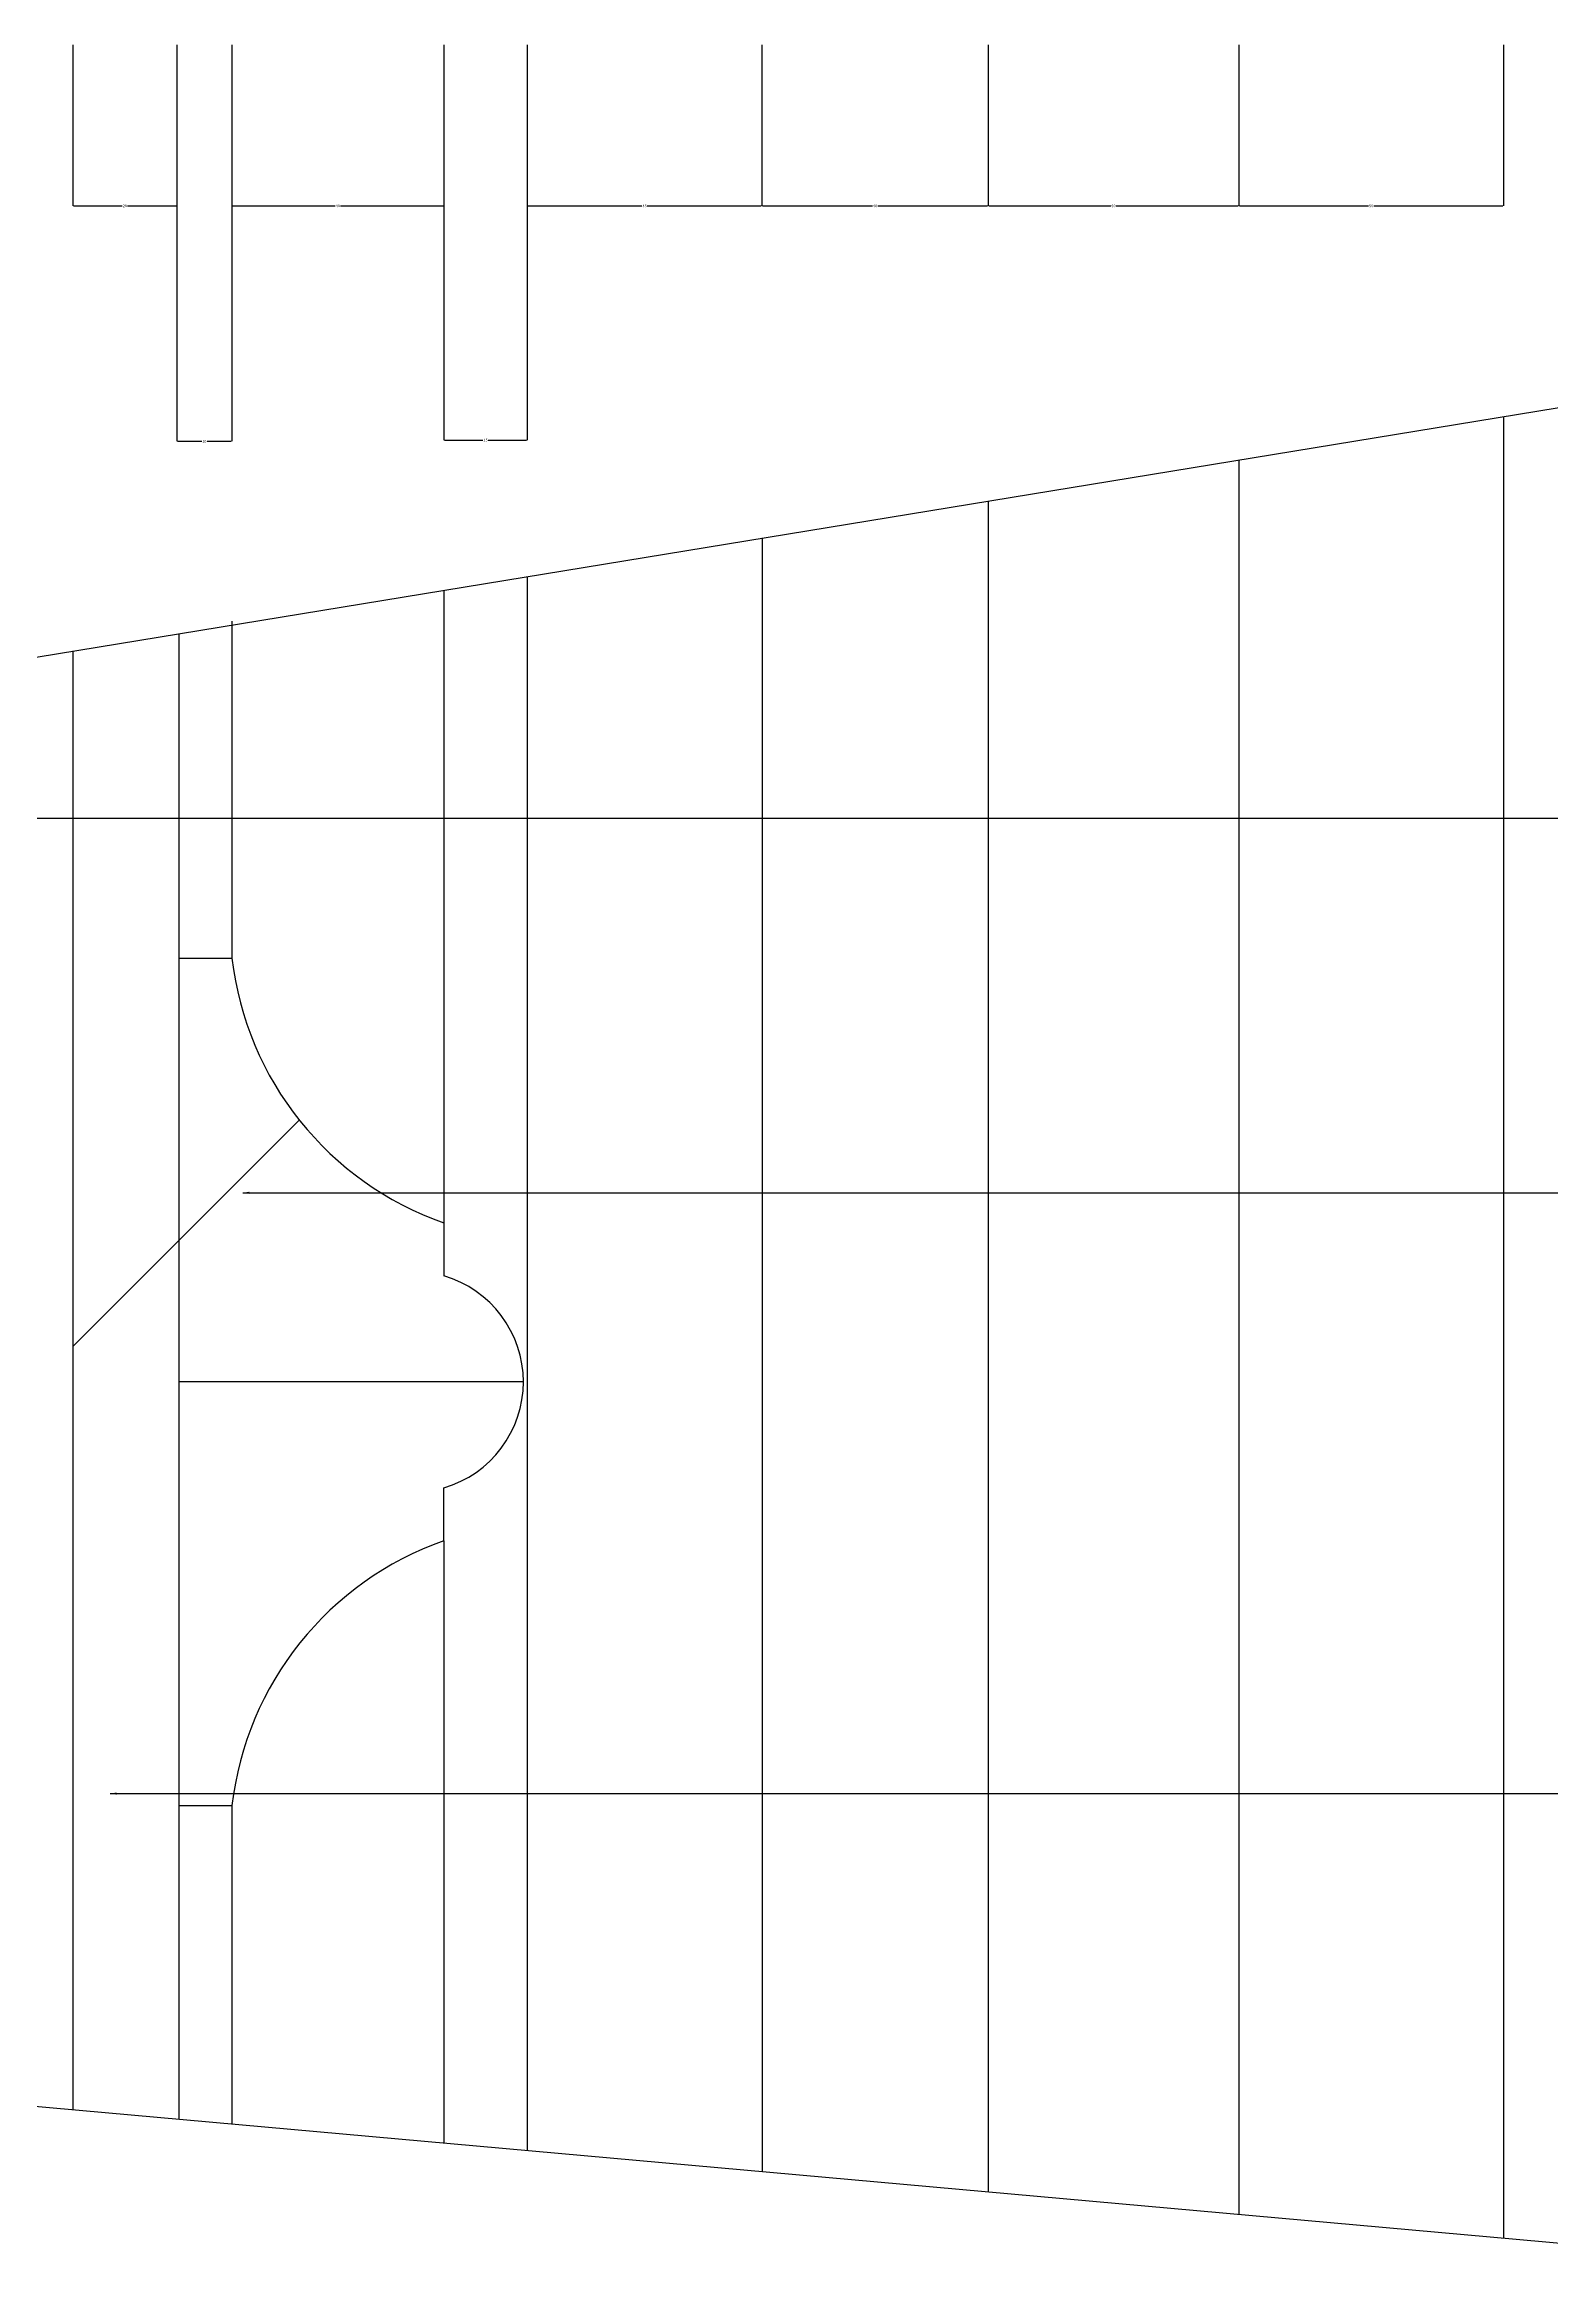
# Model space of a CAD drawing. Header units: metres. Extents: x 53 to 5323, y 88 to 7028.
# Drawn here: x 4044 to 4612, y 4600 to 5444 of the extents above; entities that cross this region are included whole.
import ezdxf

# ---------------------------------------------------------------- set-up
doc = ezdxf.new("R2010")
doc.units = ezdxf.units.M
for name, color, linetype in [('4', 4, 'Continuous'), ('7', 7, 'Continuous'), ('BH', 3, 'Continuous'), ('DIM', 3, 'Continuous')]:
    doc.layers.add(name, color=color, linetype=linetype)
doc.dimstyles.get("Standard").update_dxf_attribs({"dimtxt": 2.5, "dimasz": 2.5, "dimexe": 1.25, "dimexo": 0.625, "dimtad": 1, "dimcen": 2.5, "dimazin": 3, "dimtfac": 1, "dimtmove": 0, "dimatfit": 3})

# ---------------------------------------------------------------- blocks, each defined once
blk = doc.blocks.new('*D1')
for p, q in [((4494.48, 5444.11), (4494.48, 5383.24)), ((4594.48, 5444.11), (4594.48, 5383.24)), ((4494.73, 5383.24), (4543.48, 5383.24)), ((4545.48, 5383.24), (4594.23, 5383.24))]:
    blk.add_line(p, q)
at = {"layer": 'Defpoints'}
for p in [(4494.48, 5444.11), (4594.48, 5444.11), (4494.48, 5383.24)]:
    blk.add_point(p, dxfattribs=at)
at = {"layer": 'DIM', "insert": (4544.48, 5383.24), "char_height": 1, "attachment_point": 5}
blk.add_mtext('50', dxfattribs=at)
blk = doc.blocks.new('*D3')
for p, q in [((4399.97, 5444.11), (4399.97, 5383.24)), ((4494.48, 5444.11), (4494.48, 5383.24)), ((4400.22, 5383.24), (4446.225, 5383.24)), ((4448.225, 5383.24), (4494.23, 5383.24))]:
    blk.add_line(p, q)
at = {"layer": 'Defpoints'}
for p in [(4399.97, 5444.11), (4494.48, 5444.11), (4399.97, 5383.24)]:
    blk.add_point(p, dxfattribs=at)
at = {"layer": 'DIM', "insert": (4447.225, 5383.24), "char_height": 1, "attachment_point": 5}
blk.add_mtext('50', dxfattribs=at)
blk = doc.blocks.new('*D83')
for p, q in [((4194.48, 5444.11), (4194.48, 5294.81)), ((4225.97, 5444.11), (4225.97, 5294.81)), ((4194.73, 5294.81), (4209.225, 5294.81)), ((4211.225, 5294.81), (4225.72, 5294.81))]:
    blk.add_line(p, q)
at = {"layer": 'Defpoints'}
for p in [(4194.48, 5444.11), (4225.97, 5444.11), (4194.48, 5294.81)]:
    blk.add_point(p, dxfattribs=at)
at = {"layer": 'DIM', "insert": (4210.225, 5294.81), "char_height": 1, "attachment_point": 5}
blk.add_mtext('15', dxfattribs=at)
blk = doc.blocks.new('*D84')
for p, q in [((4225.97, 5444.11), (4225.97, 5383.24)), ((4314.48, 5444.11), (4314.48, 5383.24)), ((4226.22, 5383.24), (4269.225, 5383.24)), ((4271.225, 5383.24), (4314.23, 5383.24))]:
    blk.add_line(p, q)
at = {"layer": 'Defpoints'}
for p in [(4225.97, 5444.11), (4314.48, 5444.11), (4225.97, 5383.24)]:
    blk.add_point(p, dxfattribs=at)
at = {"layer": 'DIM', "insert": (4270.225, 5383.24), "char_height": 1, "attachment_point": 5}
blk.add_mtext('45', dxfattribs=at)
blk = doc.blocks.new('*D85')
for p, q in [((4093.7, 5444.11), (4093.7, 5294.33)), ((4114.48, 5444.11), (4114.48, 5294.33)), ((4093.95, 5294.33), (4103.09, 5294.33)), ((4105.09, 5294.33), (4114.23, 5294.33))]:
    blk.add_line(p, q)
at = {"layer": 'Defpoints'}
for p in [(4093.7, 5444.11), (4114.48, 5444.11), (4093.7, 5294.33)]:
    blk.add_point(p, dxfattribs=at)
at = {"layer": 'DIM', "insert": (4104.09, 5294.33), "char_height": 1, "attachment_point": 5}
blk.add_mtext('10', dxfattribs=at)
blk = doc.blocks.new('*D86')
for p, q in [((4114.48, 5444.11), (4114.48, 5383.24)), ((4194.48, 5444.11), (4194.48, 5383.24)), ((4114.73, 5383.24), (4153.48, 5383.24)), ((4155.48, 5383.24), (4194.23, 5383.24))]:
    blk.add_line(p, q)
at = {"layer": 'Defpoints'}
for p in [(4114.48, 5444.11), (4194.48, 5444.11), (4114.48, 5383.24)]:
    blk.add_point(p, dxfattribs=at)
at = {"layer": 'DIM', "insert": (4154.48, 5383.24), "char_height": 1, "attachment_point": 5}
blk.add_mtext('40', dxfattribs=at)
blk = doc.blocks.new('*D87')
for p, q in [((4054.48, 5444.11), (4054.48, 5383.24)), ((4093.7, 5444.11), (4093.7, 5383.24)), ((4054.73, 5383.24), (4073.09, 5383.24)), ((4075.09, 5383.24), (4093.45, 5383.24))]:
    blk.add_line(p, q)
at = {"layer": 'Defpoints'}
for p in [(4054.48, 5444.11), (4093.7, 5444.11), (4054.48, 5383.24)]:
    blk.add_point(p, dxfattribs=at)
at = {"layer": 'DIM', "insert": (4074.09, 5383.24), "char_height": 1, "attachment_point": 5}
blk.add_mtext('20', dxfattribs=at)
blk = doc.blocks.new('*D88')
for p, q in [((4314.48, 5444.11), (4314.48, 5383.24)), ((4399.97, 5444.11), (4399.97, 5383.24)), ((4314.73, 5383.24), (4356.225, 5383.24)), ((4358.225, 5383.24), (4399.72, 5383.24))]:
    blk.add_line(p, q)
at = {"layer": 'Defpoints'}
for p in [(4314.48, 5444.11), (4399.97, 5444.11), (4314.48, 5383.24)]:
    blk.add_point(p, dxfattribs=at)
at = {"layer": 'DIM', "insert": (4357.225, 5383.24), "char_height": 1, "attachment_point": 5}
blk.add_mtext('40', dxfattribs=at)

msp = doc.modelspace()

# ---------------------------------------------------------------- hatches: boundary and pattern name
at = {"layer": 'BH'}
h = msp.add_hatch(dxfattribs=at)
h.set_pattern_fill('AR-CONC', scale=10)
h.paths.add_polyline_path([(4054.48, 5215.16), (4014.48, 5208.6), (4014.48, 4667.85), (4054.48, 4664.26)])
h = msp.add_hatch(dxfattribs=at)
h.set_pattern_fill('ANSI33', scale=200)
h.paths.add_polyline_path([(4054.48, 4664.26), (4094.48, 4660.66), (4094.48, 5221.72), (4054.48, 5215.16)])
h.paths.add_polyline_path([(4094.48, 4939.15), (4094.48, 4779.15), (4114.48, 4779.15, -0.29), (4194.48, 4879.15), (4194.48, 4899.15, 0.33), (4224.48, 4939.15)])
h.paths.add_polyline_path([(4224.48, 4939.15, 0.33), (4194.48, 4979.15), (4194.48, 4999.15, -0.29), (4114.48, 5099.15), (4094.48, 5099.15), (4094.48, 4939.15)])

# ---------------------------------------------------------------- linework, layer by layer
at = {"layer": '4'}
for p, q in [((4594.48, 5303.72), (4594.48, 4615.75)), ((4494.48, 5287.32), (4494.48, 4624.73)), ((4399.97, 5271.82), (4399.97, 4633.22)), ((4314.64, 5257.83), (4314.64, 4640.89)), ((4225.97, 5243.29), (4225.97, 4939.15)), ((4054.48, 5215.16), (4054.48, 4664.26)), ((4094.48, 5221.72), (4094.48, 4660.66)), ((4094.48, 5099.15), (4114.48, 5099.15)), ((4194.48, 4999.15), (4194.48, 4979.15)), ((4224.48, 4939.15), (4094.48, 4939.15)), ((4225.97, 4939.15), (4225.97, 4648.85)), ((4194.48, 4879.15), (4194.48, 4899.15)), ((4094.48, 4779.15), (4114.48, 4779.15))]:
    msp.add_line(p, q, dxfattribs=at)
for centre, radius, start, end in [((4234.59, 5113.24), 120.93, 186.69, 250.63), ((4182.82, 4939.15), 41.67, 286.26, 73.74), ((4234.59, 4765.06), 120.93, 109.37, 173.31)]:
    msp.add_arc(centre, radius, start, end, dxfattribs=at)
at = {"layer": '7'}
for p, q in [((4194.48, 5238.12), (4194.48, 4999.15)), ((4114.48, 5226.47), (4114.48, 5099.15)), ((4194.48, 4879.15), (4194.48, 4651.68)), ((4114.48, 4779.15), (4114.48, 4658.87))]:
    msp.add_line(p, q, dxfattribs=at)
at = {"layer": 'DIM'}
for p, q in [((3546.39, 5131.83), (4816.08, 5340.06)), ((4767.05, 4600.24), (3545.61, 4709.97))]:
    msp.add_line(p, q, dxfattribs=at)

# ---------------------------------------------------------------- dimensions: what is measured, and where the dimension line sits
for base, p1, p2, text, picture, middle in [((4054.48, 5383.24), (4054.48, 5444.11), (4093.7, 5444.11), '20', '*D87', (4074.09, 5383.24)), ((4093.7, 5294.33), (4093.7, 5444.11), (4114.48, 5444.11), '10', '*D85', (4104.09, 5294.33)), ((4114.48, 5383.24), (4114.48, 5444.11), (4194.48, 5444.11), '40', '*D86', (4154.48, 5383.24)), ((4194.48, 5294.81), (4194.48, 5444.11), (4225.97, 5444.11), '15', '*D83', (4210.225, 5294.81)), ((4225.97, 5383.24), (4225.97, 5444.11), (4314.48, 5444.11), '45', '*D84', (4270.225, 5383.24)), ((4314.48, 5383.24), (4314.48, 5444.11), (4399.97, 5444.11), '40', '*D88', (4357.225, 5383.24)), ((4399.97, 5383.24), (4399.97, 5444.11), (4494.48, 5444.11), '50', '*D3', (4447.225, 5383.24)), ((4494.48, 5383.24), (4494.48, 5444.11), (4594.48, 5444.11), '50', '*D1', (4544.48, 5383.24))]:
    dim = msp.add_linear_dim(base=base, p1=p1, p2=p2, text=text, dimstyle='Standard', dxfattribs=at)
    dim.commit()
    dim.dimension.update_dxf_attribs({"geometry": picture, "text_midpoint": middle})

# ---------------------------------------------------------------- leaders
for points in [[(3808.95, 5152), (4770.43, 5152)], [(4118.58, 5010.54), (4766.68, 5010.54)], [(4068.48, 4783.66), (4766.68, 4783.66)]]:
    msp.add_leader(points, dimstyle='Standard', dxfattribs=at)

doc.saveas('drawing.dxf')
